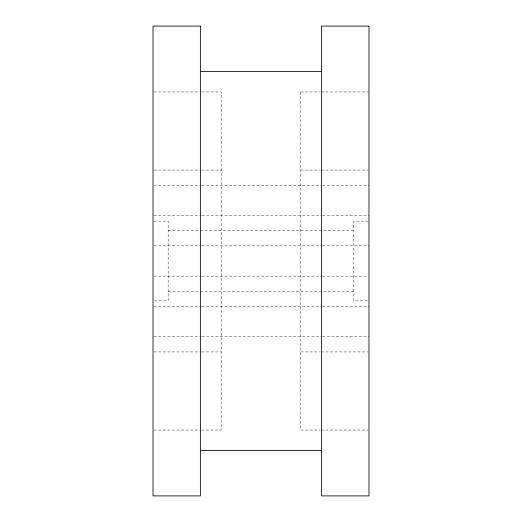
<?xml version="1.0" encoding="UTF-8"?>
<svg xmlns="http://www.w3.org/2000/svg" width="522" height="522" viewBox="0 0 522 522"><rect width="100%" height="100%" fill="white"/><g stroke="black" fill="none" stroke-linecap="round" stroke-linejoin="round"><path stroke-width="0.39" stroke-dasharray="2.61 1.96" d="M153.827 91.963L200.918 91.95M201.733 91.963L221.217 91.95L221.217 430.05L201.733 430.037M300.783 91.963L320.267 91.95M321.082 91.963L368.173 91.95M153.827 170.068L200.918 170.068M201.733 170.068L221.217 170.068M300.783 170.068L320.267 170.068M321.082 170.068L368.173 170.068M153.833 185.219L201.1 185.219M201.916 185.219L321.715 185.219M322.531 185.219L368.982 185.219M153.833 215.534L201.1 215.534M201.916 215.534L321.715 215.534M322.531 215.534L368.982 215.534M153.814 221.145L168.169 221.145L168.169 300.855L153.814 300.855M368.186 221.139L353.831 221.139L353.831 300.861L368.186 300.861M168.169 230.691L353.831 230.691M153.833 245.842L201.1 245.842M201.916 245.842L321.715 245.842M322.531 245.842L368.982 245.842M153.833 276.158L201.1 276.158M201.916 276.158L321.715 276.158M322.531 276.158L368.167 276.158M168.169 291.309L353.831 291.309M153.833 306.584L201.1 306.584M201.916 306.584L321.715 306.584M322.531 306.584L368.982 306.584M153.833 336.664L201.1 336.664M201.916 336.664L321.715 336.664M322.531 336.664L368.982 336.664M153.827 351.932L200.918 351.932M201.733 351.932L221.217 351.932M300.783 351.932L320.267 351.932M321.082 351.932L368.173 351.932M153.827 430.05L200.918 430.037M300.783 430.037L320.267 430.05M321.082 430.037L368.173 430.05M300.783 91.95L300.783 430.05"/><path stroke-width="0.78" d="M200.376 71.553L321.624 71.553M200.376 450.447L321.624 450.447M200.376 26.1L153.018 26.1L153.018 495.9L200.376 495.9L200.376 26.1M368.982 26.1L321.624 26.1L321.624 495.9L368.982 495.9L368.982 26.1"/></g></svg>
